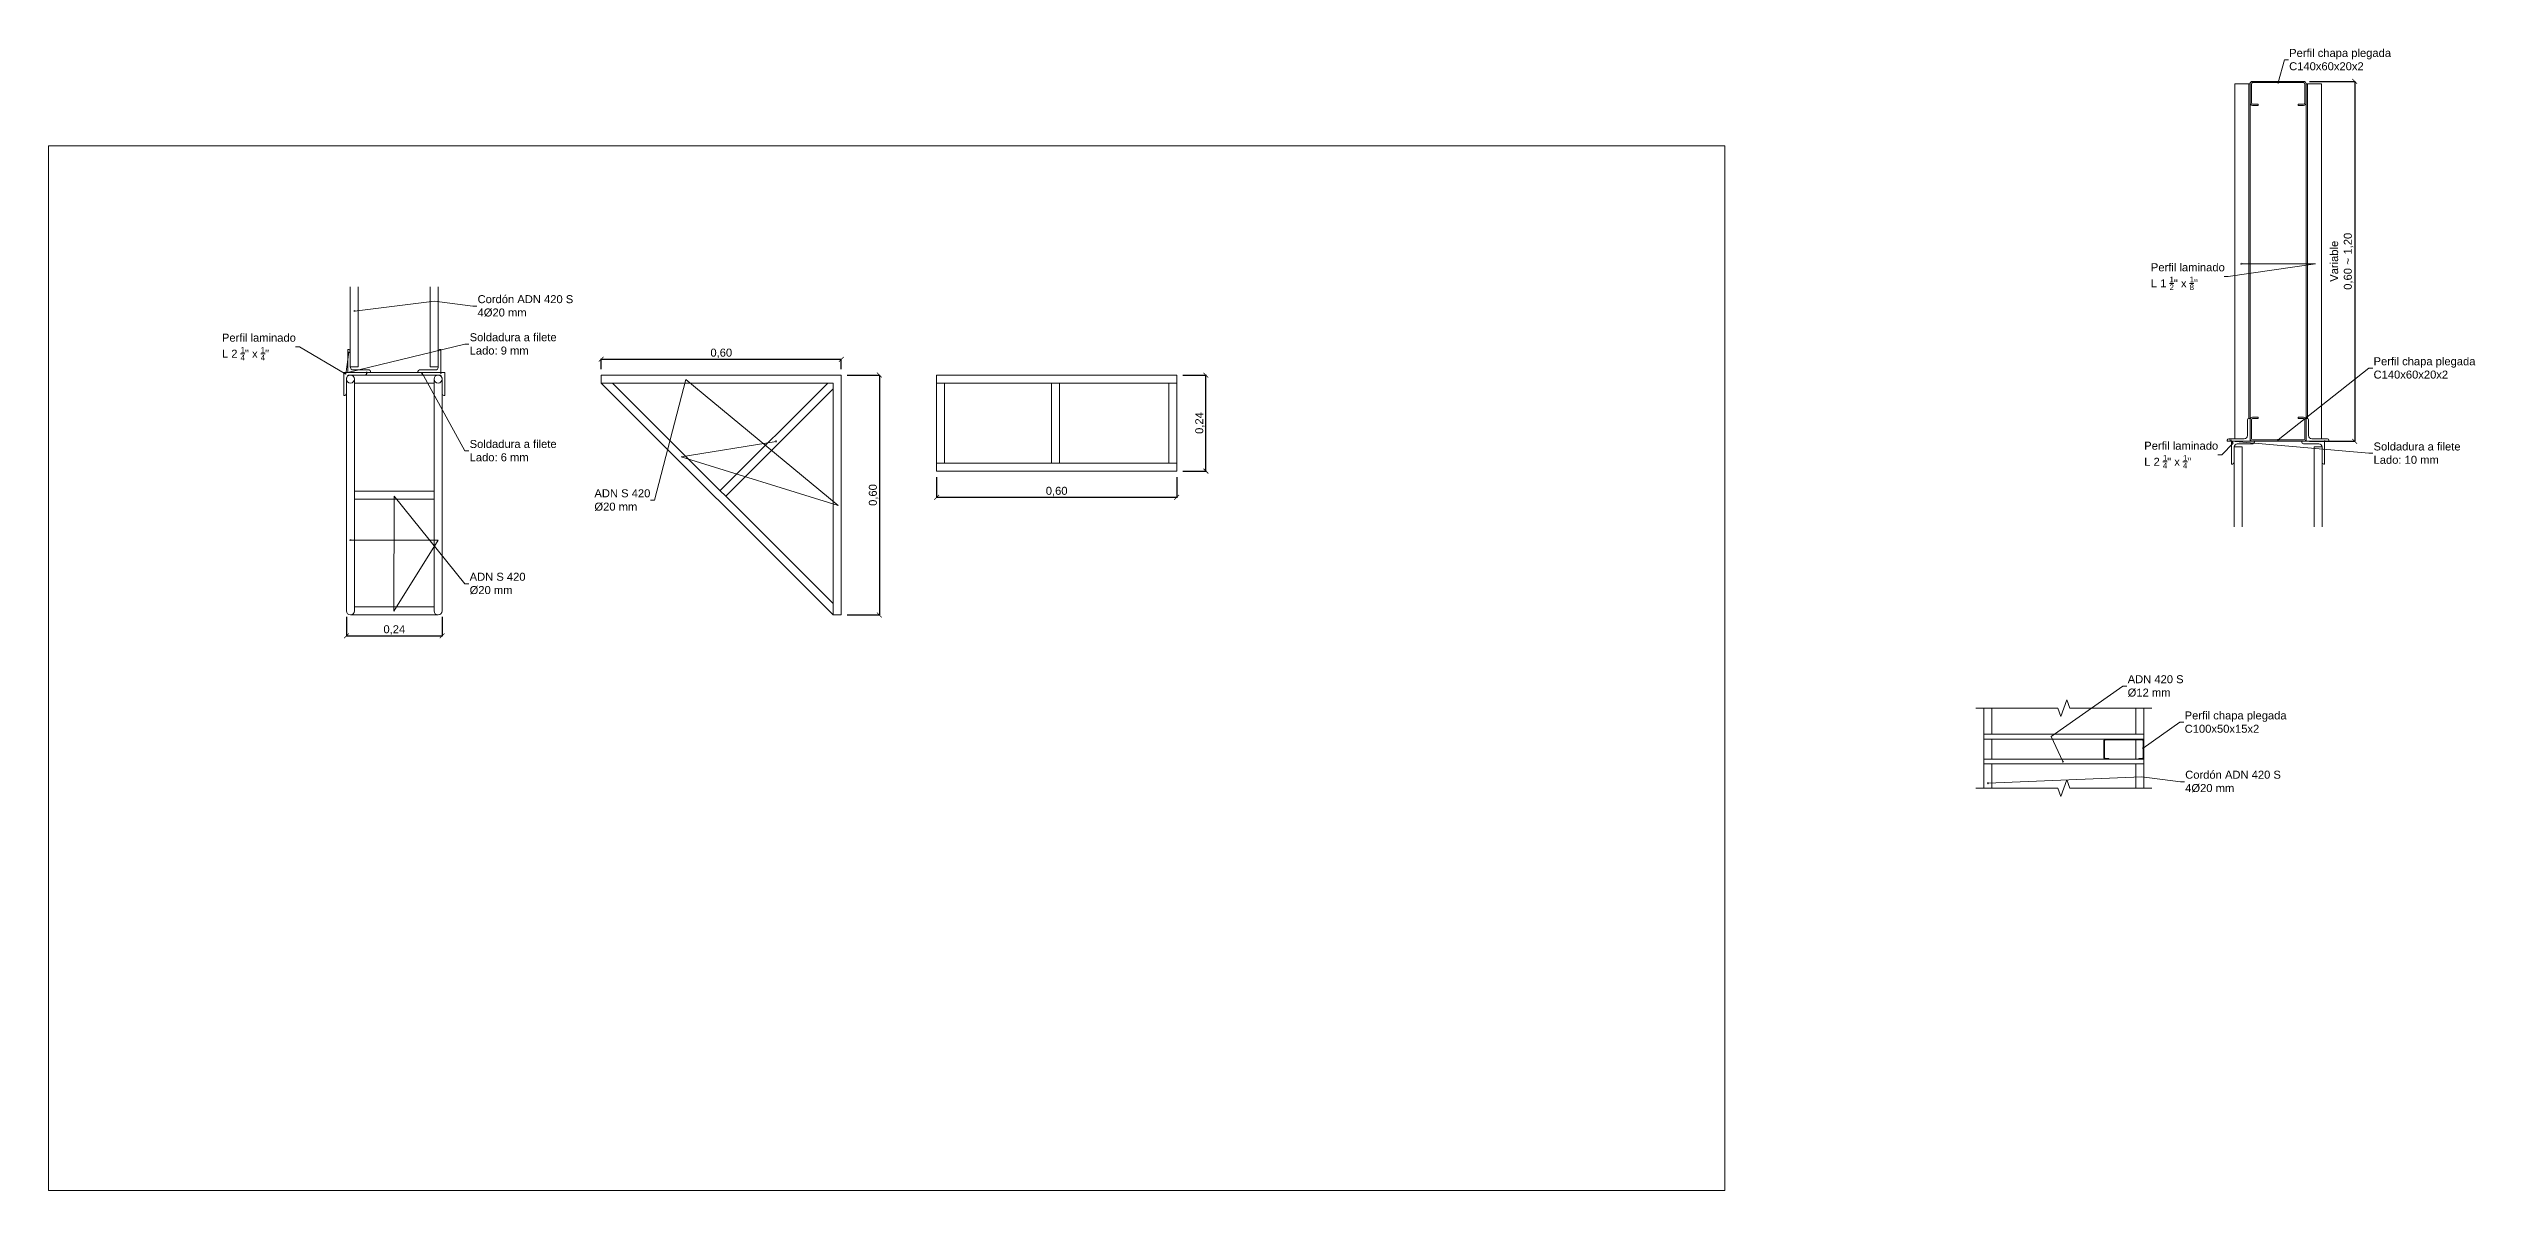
# Model space of a CAD drawing. Header units: millimetres. Extents: x 265 to 899, y -178 to 32.
# Drawn here: x 590.6 to 651.3, y -147.4 to -118.8 of the extents above; entities that cross this region are included whole.
import ezdxf
from ezdxf import colors
from ezdxf.entities.mleader import LeaderData, LeaderLine
from ezdxf.math import Vec2, Vec3

# ---------------------------------------------------------------- set-up
doc = ezdxf.new("R2010")
doc.units = ezdxf.units.MM
doc.header["$LTSCALE"] = 0.1
doc.header["$MEASUREMENT"] = 0
doc.header["$PDMODE"] = 3
doc.header["$PDSIZE"] = 0.1
doc.linetypes.add('CONTINUA', pattern=[200, 100, 100])
doc.layers.get('DEFPOINTS').update_dxf_attribs({"color": 1})
for name, color, linetype, lineweight in [('00_ARQ_VISTA ATRAS', 5, 'CONTINUA', 20), ('00_EST_ANGULARES', 4, 'CONTINUA', 20), ('00_EST_Cotas', 6, 'Continuous', 9), ('00_EST_TEXTO', 6, 'Continuous', 9), ('00_EST_Viga', 5, 'Continuous', 20)]:
    doc.layers.add(name, color=color, linetype=linetype, lineweight=lineweight)
doc.styles.add('Arial20', font='arial.ttf', dxfattribs={"height": 0.2})
doc.dimstyles.new('Cota 1-100-Andres', dxfattribs={"dimtxt": 0.2, "dimasz": 0.12, "dimexe": 0.012, "dimexo": 0.15, "dimgap": 0.025, "dimtad": 1, "dimzin": 0, "dimtxsty": 'Arial20', "dimblk1": 'ARCHTICK', "dimblk2": 'ARCHTICK', "dimsah": 1, "dimcen": 0.09, "dimclrd": 256, "dimclre": 256, "dimclrt": 256, "dimazin": 0, "dimtfac": 1, "dimtofl": 0, "dimtmove": 0, "dimatfit": 3, "dimldrblk": 'ARCHTICK', "dimfxl": 1, "dimtolj": 1, "dimtzin": 0, "dimarcsym": 0})

# ---------------------------------------------------------------- blocks, each defined once
blk = doc.blocks.new('_DotSmall')
at = {"color": 0, "linetype": 'ByBlock', "const_width": 0.5}
blk.add_lwpolyline([(-0.0625, 0, 1), (0.0625, 0, 1)], format="xyb", close=True, dxfattribs=at)
blk = doc.blocks.new('_ARCHTICK')
at = {"color": 0, "linetype": 'ByBlock', "const_width": 0.15}
blk.add_lwpolyline([(-0.5, -0.5), (0.5, 0.5)], dxfattribs=at)
blk = doc.blocks.new('*D202')
at = {"layer": '00_EST_Cotas', "lineweight": -2, "transparency": 16777216}
for p, q in [((647.148, -119.654), (648.288, -119.654)), ((648.276, -119.654), (648.276, -128.654)), ((647.148, -128.654), (648.288, -128.654))]:
    blk.add_line(p, q, dxfattribs=at)
at = {"layer": 'DEFPOINTS', "color": 0, "transparency": 16777216}
for p in [(646.998, -119.654), (646.998, -128.654), (648.276, -128.654)]:
    blk.add_point(p, dxfattribs=at)
at = {"layer": '00_EST_Cotas', "lineweight": -2, "transparency": 16777216, "xscale": 0.12, "yscale": 0.12, "zscale": 0.12}
for p, rotation in [((648.276, -119.654), 90), ((648.276, -128.654), 270)]:
    blk.add_blockref('_ARCHTICK', p, dxfattribs=dict(at, rotation=rotation))
at = {"layer": '00_EST_Cotas', "transparency": 16777216, "insert": (647.956, -124.154), "char_height": 0.2, "attachment_point": 5, "rotation": 90, "style": 'Arial20'}
blk.add_mtext('\\A1;Variable\\P0,60 {\\H1.08333x;~ }1,20', dxfattribs=at)
blk = doc.blocks.new('asd')
at = {"layer": '00_EST_Viga', "color": 1, "true_color": 0xfc0303}
for points in [[(-0.05, 0.609), (-0.098, 0.609, 0.414214), (-0.138, 0.569), (-0.138, 0.459), (-0.118, 0.459), (-0.118, 0.569, -0.414214), (-0.098, 0.589), (-0.05, 0.589)], [(0.362, 0.109), (0.362, 0.569, 0.414214), (0.322, 0.609), (-0.05, 0.609)], [(-0.05, 0.589), (0.322, 0.589, -0.414214), (0.342, 0.569), (0.342, 0.109)], [(-0.05, -0.571), (0.322, -0.571, 0.414214), (0.342, -0.551), (0.342, 0.109)], [(0.362, 0.109), (0.362, -0.551, -0.414214), (0.322, -0.591), (-0.05, -0.591)], [(-0.05, -0.591), (-0.098, -0.591, -0.414214), (-0.138, -0.551), (-0.138, -0.441), (-0.118, -0.441), (-0.118, -0.551, 0.414214), (-0.098, -0.571), (-0.05, -0.571)]]:
    blk.add_lwpolyline(points, format="xyb", dxfattribs=at)
blk = doc.blocks.new('*D312')
at = {"layer": '00_EST_Cotas', "lineweight": -2, "transparency": 16777216}
for p, q in [((610.599, -126.999), (611.412, -126.999)), ((611.4, -126.999), (611.4, -132.999)), ((610.599, -132.999), (611.412, -132.999))]:
    blk.add_line(p, q, dxfattribs=at)
at = {"layer": 'DEFPOINTS', "color": 0, "transparency": 16777216}
for p in [(610.449, -126.999), (610.449, -132.999), (611.4, -132.999)]:
    blk.add_point(p, dxfattribs=at)
at = {"layer": '00_EST_Cotas', "lineweight": -2, "transparency": 16777216, "xscale": 0.12, "yscale": 0.12, "zscale": 0.12}
for p, rotation in [((611.4, -126.999), 90), ((611.4, -132.999), 270)]:
    blk.add_blockref('_ARCHTICK', p, dxfattribs=dict(at, rotation=rotation))
at = {"layer": '00_EST_Cotas', "transparency": 16777216, "insert": (611.255, -129.999), "char_height": 0.2, "attachment_point": 5, "rotation": 90, "style": 'Arial20'}
blk.add_mtext('\\A1;0,60', dxfattribs=at)
blk = doc.blocks.new('*D313')
at = {"layer": '00_EST_Cotas', "lineweight": -2, "transparency": 16777216}
for p, q in [((612.832, -129.549), (612.832, -130.069)), ((618.832, -129.549), (618.832, -130.069)), ((612.832, -130.057), (618.832, -130.057))]:
    blk.add_line(p, q, dxfattribs=at)
at = {"layer": 'DEFPOINTS', "color": 0, "transparency": 16777216}
for p in [(612.832, -129.399), (618.832, -129.399), (618.832, -130.057)]:
    blk.add_point(p, dxfattribs=at)
at = {"layer": '00_EST_Cotas', "lineweight": -2, "transparency": 16777216, "xscale": 0.12, "yscale": 0.12, "zscale": 0.12, "rotation": 180}
blk.add_blockref('_ARCHTICK', (612.832, -130.057), dxfattribs=at)
at = {"layer": '00_EST_Cotas', "lineweight": -2, "transparency": 16777216, "xscale": 0.12, "yscale": 0.12, "zscale": 0.12}
blk.add_blockref('_ARCHTICK', (618.832, -130.057), dxfattribs=at)
at = {"layer": '00_EST_Cotas', "transparency": 16777216, "insert": (615.832, -129.912), "char_height": 0.2, "attachment_point": 5, "style": 'Arial20'}
blk.add_mtext('\\A1;0,60', dxfattribs=at)
blk = doc.blocks.new('*D314')
at = {"layer": '00_EST_Cotas', "lineweight": -2, "transparency": 16777216}
for p, q in [((618.982, -126.999), (619.573, -126.999)), ((619.561, -129.399), (619.561, -126.999)), ((618.982, -129.399), (619.573, -129.399))]:
    blk.add_line(p, q, dxfattribs=at)
at = {"layer": 'DEFPOINTS', "color": 0, "transparency": 16777216}
for p in [(618.832, -126.999), (619.561, -126.999), (618.832, -129.399)]:
    blk.add_point(p, dxfattribs=at)
at = {"layer": '00_EST_Cotas', "lineweight": -2, "transparency": 16777216, "xscale": 0.12, "yscale": 0.12, "zscale": 0.12}
for p, rotation in [((619.561, -126.999), 90), ((619.561, -129.399), 270)]:
    blk.add_blockref('_ARCHTICK', p, dxfattribs=dict(at, rotation=rotation))
at = {"layer": '00_EST_Cotas', "transparency": 16777216, "insert": (619.415, -128.199), "char_height": 0.2, "attachment_point": 5, "rotation": 90, "style": 'Arial20'}
blk.add_mtext('\\A1;0,24', dxfattribs=at)
blk = doc.blocks.new('*D315')
at = {"layer": '00_EST_Cotas', "lineweight": -2, "transparency": 16777216}
for p, q in [((598.08, -133.049), (598.08, -133.532)), ((600.471, -133.049), (600.471, -133.532)), ((598.08, -133.52), (600.471, -133.52))]:
    blk.add_line(p, q, dxfattribs=at)
at = {"layer": 'DEFPOINTS', "color": 0, "transparency": 16777216}
for p in [(598.08, -132.899), (600.471, -132.899), (600.471, -133.52)]:
    blk.add_point(p, dxfattribs=at)
at = {"layer": '00_EST_Cotas', "lineweight": -2, "transparency": 16777216, "xscale": 0.12, "yscale": 0.12, "zscale": 0.12, "rotation": 180}
blk.add_blockref('_ARCHTICK', (598.08, -133.52), dxfattribs=at)
at = {"layer": '00_EST_Cotas', "lineweight": -2, "transparency": 16777216, "xscale": 0.12, "yscale": 0.12, "zscale": 0.12}
blk.add_blockref('_ARCHTICK', (600.471, -133.52), dxfattribs=at)
at = {"layer": '00_EST_Cotas', "transparency": 16777216, "insert": (599.276, -133.375), "char_height": 0.2, "attachment_point": 5, "style": 'Arial20'}
blk.add_mtext('\\A1;0,24', dxfattribs=at)
blk = doc.blocks.new('*D345')
at = {"layer": '00_EST_Cotas', "lineweight": -2, "transparency": 16777216}
for p, q in [((604.449, -126.849), (604.449, -126.591)), ((604.449, -126.603), (610.449, -126.603)), ((610.449, -126.849), (610.449, -126.591))]:
    blk.add_line(p, q, dxfattribs=at)
at = {"layer": 'DEFPOINTS', "color": 0, "transparency": 16777216}
for p in [(610.449, -126.603), (604.449, -126.999), (610.449, -126.999)]:
    blk.add_point(p, dxfattribs=at)
at = {"layer": '00_EST_Cotas', "lineweight": -2, "transparency": 16777216, "xscale": 0.12, "yscale": 0.12, "zscale": 0.12, "rotation": 180}
blk.add_blockref('_ARCHTICK', (604.449, -126.603), dxfattribs=at)
at = {"layer": '00_EST_Cotas', "lineweight": -2, "transparency": 16777216, "xscale": 0.12, "yscale": 0.12, "zscale": 0.12}
blk.add_blockref('_ARCHTICK', (610.449, -126.603), dxfattribs=at)
at = {"layer": '00_EST_Cotas', "transparency": 16777216, "insert": (607.449, -126.457), "char_height": 0.2, "attachment_point": 5, "style": 'Arial20'}
blk.add_mtext('\\A1;0,60', dxfattribs=at)

msp = doc.modelspace()

# ---------------------------------------------------------------- linework, layer by layer
at = {"layer": '00_ARQ_VISTA ATRAS'}
for p, q in [((598.08, -127.099), (598.08, -132.899)), ((598.18, -126.999), (600.371, -126.999)), ((598.28, -127.099), (598.28, -132.899)), ((598.28, -127.199), (600.271, -127.199)), ((600.271, -127.099), (600.271, -132.899)), ((600.471, -127.099), (600.471, -132.899)), ((604.449, -126.999), (610.449, -126.999)), ((604.449, -127.199), (604.449, -126.999)), ((604.449, -127.199), (610.249, -127.199)), ((604.449, -127.199), (610.249, -132.999)), ((604.732, -127.199), (610.249, -132.716)), ((610.108, -127.199), (607.42, -129.887)), ((610.249, -127.34), (607.561, -130.028)), ((610.249, -127.199), (610.249, -132.999)), ((610.449, -126.999), (610.449, -132.999)), ((612.832, -129.399), (612.832, -126.999)), ((612.832, -126.999), (618.832, -126.999)), ((612.832, -127.199), (618.832, -127.199)), ((613.032, -129.199), (613.032, -127.199)), ((615.703, -129.199), (615.703, -127.199)), ((615.903, -129.199), (615.903, -127.199)), ((618.632, -129.199), (618.632, -127.199)), ((618.832, -129.399), (618.832, -126.999)), ((612.832, -129.199), (618.832, -129.199)), ((612.832, -129.399), (618.832, -129.399)), ((598.28, -129.899), (600.271, -129.899)), ((598.28, -130.099), (600.271, -130.099)), ((598.28, -132.799), (600.271, -132.799)), ((598.18, -132.999), (600.371, -132.999)), ((610.249, -132.999), (610.449, -132.999))]:
    msp.add_line(p, q, dxfattribs=at)
msp.add_lwpolyline([(590.633, -121.27), (632.535, -121.27), (632.535, -147.392), (590.633, -147.392)], close=True, dxfattribs=at)
at = {"layer": '00_ARQ_VISTA ATRAS', "linetype": 'Continuous'}
for points in [[(638.808, -135.33), (640.858, -135.33), (640.933, -135.536), (641.083, -135.124), (641.158, -135.33), (643.208, -135.33)], [(638.808, -137.33), (640.858, -137.33), (640.933, -137.536), (641.083, -137.124), (641.158, -137.33), (643.208, -137.33)]]:
    msp.add_lwpolyline(points, dxfattribs=at)
at = {"layer": '00_ARQ_VISTA ATRAS'}
for centre in [(598.18, -127.099), (600.371, -127.099)]:
    msp.add_circle(centre, 0.1, dxfattribs=at)
for centre in [(598.18, -132.899), (600.371, -132.899)]:
    msp.add_arc(centre, 0.1, 180, 0, dxfattribs=at)
at = {"layer": '00_EST_ANGULARES', "transparency": 33554585}
for p, q in [((645.281, -119.718), (645.281, -128.59)), ((645.662, -119.718), (645.281, -119.718)), ((645.63, -119.718), (645.63, -128.083)), ((645.662, -119.718), (645.662, -128.59)), ((647.062, -119.718), (647.062, -128.59)), ((647.062, -119.718), (647.443, -119.718)), ((647.094, -119.718), (647.094, -128.083)), ((647.443, -119.718), (647.443, -128.59))]:
    msp.add_line(p, q, dxfattribs=at)
at = {"layer": '00_EST_ANGULARES'}
for p, q in [((598.176, -126.791), (598.176, -124.791)), ((598.376, -126.791), (598.376, -124.791)), ((600.176, -126.791), (600.176, -124.791)), ((600.376, -126.791), (600.376, -124.791)), ((598.112, -126.363), (598.112, -126.935)), ((598.112, -126.363), (598.136, -126.363)), ((598.176, -126.403), (598.176, -126.791)), ((600.376, -126.403), (600.376, -126.791)), ((600.44, -126.363), (600.416, -126.363)), ((600.44, -126.363), (600.44, -126.935)), ((598.014, -126.935), (598.586, -126.935)), ((598.016, -127.507), (598.016, -126.935)), ((598.08, -127.467), (598.08, -127.079)), ((598.112, -126.935), (598.684, -126.935)), ((598.16, -126.999), (598.548, -126.999)), ((598.376, -126.791), (598.176, -126.791)), ((598.256, -126.871), (598.644, -126.871)), ((598.586, -126.959), (598.586, -126.935)), ((598.684, -126.911), (598.684, -126.935)), ((599.868, -126.911), (599.868, -126.935)), ((600.44, -126.935), (599.868, -126.935)), ((600.296, -126.871), (599.908, -126.871)), ((600.537, -126.935), (599.965, -126.935)), ((599.965, -126.959), (599.965, -126.935)), ((600.391, -126.999), (600.003, -126.999)), ((600.176, -126.791), (600.376, -126.791)), ((600.471, -127.467), (600.471, -127.079)), ((600.535, -127.507), (600.535, -126.935)), ((598.016, -127.507), (598.04, -127.507)), ((600.535, -127.507), (600.511, -127.507)), ((645.13, -128.59), (645.518, -128.59)), ((645.598, -128.51), (645.598, -128.122)), ((645.638, -128.082), (645.662, -128.082)), ((645.662, -128.654), (645.662, -128.082)), ((647.062, -128.654), (647.062, -128.082)), ((647.086, -128.082), (647.062, -128.082)), ((647.126, -128.51), (647.126, -128.122)), ((647.594, -128.59), (647.206, -128.59)), ((645.09, -128.654), (645.09, -128.63)), ((645.09, -128.654), (645.662, -128.654)), ((645.198, -128.654), (645.77, -128.654)), ((645.198, -129.226), (645.198, -128.654)), ((645.262, -129.186), (645.262, -128.798)), ((645.262, -128.798), (645.262, -130.798)), ((645.462, -128.798), (645.262, -128.798)), ((645.342, -128.718), (645.73, -128.718)), ((645.462, -128.798), (645.462, -130.798)), ((645.77, -128.678), (645.77, -128.654)), ((647.526, -128.654), (646.954, -128.654)), ((646.954, -128.678), (646.954, -128.654)), ((647.382, -128.718), (646.994, -128.718)), ((647.634, -128.654), (647.062, -128.654)), ((647.262, -128.798), (647.262, -130.798)), ((647.262, -128.798), (647.462, -128.798)), ((647.462, -129.186), (647.462, -128.798)), ((647.462, -128.798), (647.462, -130.798)), ((647.526, -129.226), (647.526, -128.654)), ((647.634, -128.654), (647.634, -128.63)), ((645.198, -129.226), (645.222, -129.226)), ((647.526, -129.226), (647.502, -129.226)), ((639.008, -137.33), (639.008, -135.33)), ((639.208, -135.984), (639.208, -135.33)), ((642.808, -135.984), (642.808, -135.33)), ((643.008, -137.33), (643.008, -135.33)), ((643.008, -135.984), (639.008, -135.984)), ((643.008, -136.104), (639.008, -136.104)), ((639.208, -136.604), (639.208, -136.104)), ((642.808, -136.604), (642.808, -136.124)), ((643.008, -136.604), (639.008, -136.604)), ((643.008, -136.724), (639.008, -136.724)), ((639.208, -137.33), (639.208, -136.724)), ((642.808, -137.33), (642.808, -136.724))]:
    msp.add_line(p, q, dxfattribs=at)
for centre, radius, start, end in [((598.136, -126.403), 0.04, 0, 90), ((600.416, -126.403), 0.04, 90, 180), ((598.16, -127.079), 0.08, 90, 180), ((598.256, -126.791), 0.08, 180, 270), ((598.546, -126.959), 0.04, 270, 0), ((598.644, -126.911), 0.04, 0, 90), ((599.908, -126.911), 0.04, 90, 180), ((600.005, -126.959), 0.04, 180, 270), ((600.296, -126.791), 0.08, 270, 0), ((600.391, -127.079), 0.08, 0, 90), ((598.04, -127.467), 0.04, 270, 0), ((600.511, -127.467), 0.04, 180, 270), ((645.13, -128.63), 0.04, 90, 180), ((645.518, -128.51), 0.08, 270, 0), ((645.638, -128.122), 0.04, 90, 180), ((647.086, -128.122), 0.04, 0, 90), ((647.206, -128.51), 0.08, 180, 270), ((647.594, -128.63), 0.04, 0, 90), ((645.222, -129.186), 0.04, 270, 0), ((645.342, -128.798), 0.08, 90, 180), ((645.73, -128.678), 0.04, 270, 0), ((646.994, -128.678), 0.04, 180, 270), ((647.382, -128.798), 0.08, 0, 90), ((647.502, -129.186), 0.04, 180, 270)]:
    msp.add_arc(centre, radius, start, end, dxfattribs=at)
at = {"layer": '00_EST_Viga', "color": 1, "true_color": 0xfc0303}
for p, q in [((645.662, -119.718), (645.662, -120.19)), ((645.694, -119.718), (645.694, -120.19)), ((646.998, -119.654), (645.726, -119.654)), ((646.998, -119.686), (645.726, -119.686)), ((647.03, -120.19), (647.03, -119.718)), ((647.062, -120.19), (647.062, -119.718)), ((645.726, -120.222), (645.862, -120.222)), ((645.726, -120.254), (645.862, -120.254)), ((645.862, -120.222), (645.862, -120.254)), ((646.862, -120.254), (646.862, -120.222)), ((646.862, -120.222), (646.998, -120.222)), ((646.862, -120.254), (646.998, -120.254)), ((645.662, -128.59), (645.662, -128.118)), ((645.694, -128.59), (645.694, -128.118)), ((645.726, -128.054), (645.862, -128.054)), ((645.726, -128.086), (645.862, -128.086)), ((645.862, -128.086), (645.862, -128.054)), ((646.862, -128.054), (646.998, -128.054)), ((646.862, -128.054), (646.862, -128.086)), ((646.862, -128.086), (646.998, -128.086)), ((647.03, -128.118), (647.03, -128.59)), ((647.062, -128.118), (647.062, -128.59)), ((646.998, -128.622), (645.726, -128.622)), ((646.998, -128.654), (645.726, -128.654))]:
    msp.add_line(p, q, dxfattribs=at)
for centre, radius, start, end in [((645.726, -119.718), 0.064, 90, 180), ((645.726, -119.718), 0.032, 90, 180), ((646.998, -119.718), 0.064, 0, 90), ((646.998, -119.718), 0.032, 0, 90), ((645.726, -120.19), 0.064, 180, 270), ((645.726, -120.19), 0.032, 180, 270), ((646.998, -120.19), 0.064, 270, 0), ((646.998, -120.19), 0.032, 270, 0), ((645.726, -128.118), 0.064, 90, 180), ((645.726, -128.59), 0.064, 180, 270), ((645.726, -128.118), 0.032, 90, 180), ((645.726, -128.59), 0.032, 180, 270), ((646.998, -128.118), 0.064, 0, 90), ((646.998, -128.118), 0.032, 0, 90), ((646.998, -128.59), 0.064, 270, 0), ((646.998, -128.59), 0.032, 270, 0)]:
    msp.add_arc(centre, radius, start, end, dxfattribs=at)

# ---------------------------------------------------------------- block references
at = {"layer": '00_ARQ_VISTA ATRAS', "color": 1, "true_color": 0xfc0303, "yscale": 0.8333333333333334, "rotation": 90}
msp.add_blockref('asd', (642.515, -136.467), dxfattribs=at)

# ---------------------------------------------------------------- dimensions: what is measured, and where the dimension line sits
at = {"layer": '00_EST_Cotas'}
for base, p1, p2, text, picture, middle in [((648.276, -128.654), (646.998, -119.654), (646.998, -128.654), 'Variable\\P0,60 {\\H1.08333x;~ }1,20', '*D202', (647.956, -124.154)), ((611.4, -132.999), (610.449, -126.999), (610.449, -132.999), '0,60', '*D312', (611.255, -129.999)), ((619.561, -126.999), (618.832, -129.399), (618.832, -126.999), '0,24', '*D314', (619.415, -128.199))]:
    dim = msp.add_linear_dim(base=base, p1=p1, p2=p2, angle=90, text=text, dimstyle='Cota 1-100-Andres', dxfattribs=at)
    dim.commit()
    dim.dimension.update_dxf_attribs({"geometry": picture, "text_midpoint": middle})
for base, p1, p2, text, picture, middle in [((610.449, -126.603), (604.449, -126.999), (610.449, -126.999), '0,60', '*D345', (607.449, -126.457)), ((618.832, -130.057), (612.832, -129.399), (618.832, -129.399), '0,60', '*D313', (615.832, -129.912)), ((600.471, -133.52), (598.08, -132.899), (600.471, -132.899), '0,24', '*D315', (599.276, -133.375))]:
    dim = msp.add_linear_dim(base=base, p1=p1, p2=p2, text=text, dimstyle='Cota 1-100-Andres', dxfattribs=at)
    dim.commit()
    dim.dimension.update_dxf_attribs({"geometry": picture, "text_midpoint": middle})

# ---------------------------------------------------------------- leaders
at = {"layer": '00_EST_TEXTO'}
ml = msp.add_multileader_mtext('Standard', dxfattribs=at)
ml.set_content('{\\C256;Perfil chapa plegada\\PC140x60x20x2}', color=2, style='Arial20')
ml.set_leader_properties(color=256, linetype='ByLayer', lineweight=-1)
ml.set_arrow_properties(name='DOTSMALL')
ml.build(insert=Vec2(0, 0))
ml.multileader.update_dxf_attribs({"text_left_attachment_type": 2, "text_right_attachment_type": 2, "dogleg_length": 0.1, "arrow_head_size": 0.08})
ctx = ml.context
ctx.base_point, ctx.char_height, ctx.arrow_head_size, ctx.landing_gap_size, ctx.plane_origin = Vec3(646.618, -119.115), 0.2, 0.08, 0.02, Vec3(646.362, -119.686)
ctx.left_attachment, ctx.right_attachment = 2, 2
notes = []
notes.append((ctx, [(0, (1, 1, 0), (646.518, -119.115), (1, 0), 0.1, [(0, [(646.362, -119.686)], 0, [])])]))
ctx.mtext.insert, ctx.mtext.flow_direction = Vec3(646.638, -118.843), 5
ml = msp.add_multileader_mtext('Standard', dxfattribs=at)
ml.set_content('\\A1;{\\C256;Perfil laminado\\PL 1 \\H0.7x;\\S1/2;\\H1.42857x;" x \\H0.7x;\\S1/8;\\H1.42857x;"}', color=2, style='Arial20')
ml.set_leader_properties(color=256, linetype='ByLayer', lineweight=-1)
ml.set_arrow_properties(name='DOTSMALL')
ml.build(insert=Vec2(0, 0))
ml.multileader.update_dxf_attribs({"text_left_attachment_type": 2, "text_right_attachment_type": 2, "dogleg_length": 0.1, "arrow_head_size": 0.08})
ctx = ml.context
ctx.base_point, ctx.char_height, ctx.arrow_head_size, ctx.landing_gap_size, ctx.plane_origin = Vec3(643.162, -124.537), 0.2, 0.08, 0.02, Vec3(645.846, -124.217)
ctx.left_attachment, ctx.right_attachment = 2, 2
notes.append((ctx, [(0, (1, 1, 0), (645.118, -124.537), (-1, 0), 0.1, [(1, [(645.445, -124.217), (647.293, -124.217)], 0, [])])]))
ctx.mtext.insert, ctx.mtext.flow_direction = Vec3(643.182, -124.204), 5
ml = msp.add_multileader_mtext('Standard', dxfattribs=at)
ml.set_content('Cordón ADN 420 S\\P4%%C20 mm ', color=2, style='Arial20')
ml.set_leader_properties(color=256, linetype='ByLayer', lineweight=-1)
ml.set_arrow_properties(name='DOTSMALL')
ml.build(insert=Vec2(0, 0))
ml.multileader.update_dxf_attribs({"text_left_attachment_type": 2, "text_right_attachment_type": 2, "dogleg_length": 0.1, "arrow_head_size": 0.08})
ctx = ml.context
ctx.base_point, ctx.char_height, ctx.arrow_head_size, ctx.landing_gap_size, ctx.plane_origin = Vec3(601.337, -125.277), 0.2, 0.08, 0.02, Vec3(598.971, -127.073)
ctx.left_attachment, ctx.right_attachment = 2, 2
notes.append((ctx, [(0, (1, 1, 0), (601.237, -125.277), (1, 0), 0.1, [(1, [(598.281, -125.398), (600.277, -125.154)], 0, [])])]))
ctx.mtext.insert, ctx.mtext.flow_direction = Vec3(601.357, -125.001), 5
ml = msp.add_multileader_mtext('Standard', dxfattribs=at)
ml.set_content('\\A1;{\\C256;Perfil laminado\\PL 2 \\H0.7x;\\S1/4;\\H1.42857x;" x \\H0.7x;\\S1/4;\\H1.42857x;"}', color=2, style='Arial20')
ml.set_leader_properties(color=256, linetype='ByLayer', lineweight=-1)
ml.set_arrow_properties(name='DOTSMALL')
ml.build(insert=Vec2(0, 0))
ml.multileader.update_dxf_attribs({"text_left_attachment_type": 2, "text_right_attachment_type": 2, "dogleg_length": 0.1, "arrow_head_size": 0.08})
ctx = ml.context
ctx.base_point, ctx.char_height, ctx.arrow_head_size, ctx.landing_gap_size, ctx.plane_origin = Vec3(594.948, -126.297), 0.2, 0.08, 0.02, Vec3(597.798, -126.429)
ctx.left_attachment, ctx.right_attachment = 2, 2
notes.append((ctx, [(0, (1, 1, 0), (596.904, -126.297), (-1, 0), 0.1, [(1, [(598.14, -126.427), (598.062, -126.98)], 0, [])])]))
ctx.mtext.insert, ctx.mtext.flow_direction = Vec3(594.968, -125.964), 5
ml = msp.add_multileader_mtext('Standard', dxfattribs=at)
ml.set_content('{\\C256;Soldadura a filete\\PLado: 9 mm}', color=2, style='Arial20')
ml.set_leader_properties(color=256, linetype='ByLayer', lineweight=-1)
ml.set_arrow_properties(name='DOTSMALL')
ml.build(insert=Vec2(0, 0))
ml.multileader.update_dxf_attribs({"text_left_attachment_type": 2, "text_right_attachment_type": 2, "dogleg_length": 0.1, "arrow_head_size": 0.08})
ctx = ml.context
ctx.base_point, ctx.char_height, ctx.arrow_head_size, ctx.landing_gap_size, ctx.plane_origin = Vec3(601.139, -126.223), 0.2, 0.08, 0.02, Vec3(599.276, -128.108)
ctx.left_attachment, ctx.right_attachment = 2, 2
notes.append((ctx, [(0, (1, 1, 0), (601.039, -126.223), (1, 0), 0.1, [(1, [(600.44, -126.947), (598.112, -126.935)], 0, [])])]))
ctx.mtext.insert, ctx.mtext.flow_direction = Vec3(601.159, -125.953), 5
ml = msp.add_multileader_mtext('Standard', dxfattribs=at)
ml.set_content('{\\C256;Perfil chapa plegada\\PC140x60x20x2}', color=2, style='Arial20')
ml.set_leader_properties(color=256, linetype='ByLayer', lineweight=-1)
ml.set_arrow_properties(name='DOTSMALL')
ml.build(insert=Vec2(0, 0))
ml.multileader.update_dxf_attribs({"text_left_attachment_type": 2, "text_right_attachment_type": 2, "dogleg_length": 0.1, "arrow_head_size": 0.08})
ctx = ml.context
ctx.base_point, ctx.char_height, ctx.arrow_head_size, ctx.landing_gap_size, ctx.plane_origin = Vec3(648.728, -126.826), 0.2, 0.08, 0.02, Vec3(646.362, -128.622)
ctx.left_attachment, ctx.right_attachment = 2, 2
notes.append((ctx, [(0, (1, 1, 0), (648.628, -126.826), (1, 0), 0.1, [(0, [(646.362, -128.622)], 0, [])])]))
ctx.mtext.insert, ctx.mtext.flow_direction = Vec3(648.748, -126.554), 5
ml = msp.add_multileader_mtext('Standard', dxfattribs=at)
ml.set_content('{\\C256;Soldadura a filete\\PLado: 6 mm}', color=2, style='Arial20')
ml.set_leader_properties(color=256, linetype='ByLayer', lineweight=-1)
ml.set_arrow_properties(name='DOTSMALL')
ml.build(insert=Vec2(0, 0))
ml.multileader.update_dxf_attribs({"text_left_attachment_type": 2, "text_right_attachment_type": 2, "dogleg_length": 0.1, "arrow_head_size": 0.08})
ctx = ml.context
ctx.base_point, ctx.char_height, ctx.arrow_head_size, ctx.landing_gap_size, ctx.plane_origin = Vec3(601.139, -128.893), 0.2, 0.08, 0.02, Vec3(599.276, -129.773)
ctx.left_attachment, ctx.right_attachment = 2, 2
notes.append((ctx, [(0, (1, 1, 0), (601.039, -128.893), (1, 0), 0.1, [(1, [(598.586, -126.935), (599.965, -126.935)], 0, [])])]))
ctx.mtext.insert, ctx.mtext.flow_direction = Vec3(601.159, -128.622), 5
ml = msp.add_multileader_mtext('Standard', dxfattribs=at)
ml.set_content('{\\C256;ADN S 420\\P%%C20 mm}', color=2, style='Arial20')
ml.set_leader_properties(color=256, linetype='ByLayer', lineweight=-1)
ml.set_arrow_properties(name='DOTSMALL')
ml.build(insert=Vec2(0, 0))
ml.multileader.update_dxf_attribs({"text_left_attachment_type": 2, "text_right_attachment_type": 2, "dogleg_length": 0.1, "arrow_head_size": 0.08})
ctx = ml.context
ctx.base_point, ctx.char_height, ctx.arrow_head_size, ctx.landing_gap_size, ctx.plane_origin = Vec3(604.258, -130.132), 0.2, 0.08, 0.02, Vec3(607.546, -131.476)
ctx.left_attachment, ctx.right_attachment = 2, 2
notes.append((ctx, [(0, (1, 1, 0), (605.782, -130.132), (-1, 0), 0.1, [(3, [(608.817, -128.657), (606.445, -129.043), (610.372, -130.264), (606.564, -127.106)], 0, [])])]))
ctx.mtext.insert, ctx.mtext.flow_direction = Vec3(604.278, -129.856), 5
ml = msp.add_multileader_mtext('Standard', dxfattribs=at)
ml.set_content('\\A1;{\\C256;Perfil laminado\\PL 2 \\H0.7x;\\S1/4;\\H1.42857x;" x \\H0.7x;\\S1/4;\\H1.42857x;"}', color=2, style='Arial20')
ml.set_leader_properties(color=256, linetype='ByLayer', lineweight=-1)
ml.set_arrow_properties(name='DOTSMALL')
ml.build(insert=Vec2(0, 0))
ml.multileader.update_dxf_attribs({"text_left_attachment_type": 2, "text_right_attachment_type": 2, "dogleg_length": 0.1, "arrow_head_size": 0.08})
ctx = ml.context
ctx.base_point, ctx.char_height, ctx.arrow_head_size, ctx.landing_gap_size, ctx.plane_origin = Vec3(642.996, -128.998), 0.2, 0.08, 0.02, Vec3(645.846, -129.131)
ctx.left_attachment, ctx.right_attachment = 2, 2
notes.append((ctx, [(0, (1, 1, 0), (644.952, -128.998), (-1, 0), 0.1, [(1, [(645.169, -128.622), (645.242, -128.702)], 0, [])])]))
ctx.mtext.insert, ctx.mtext.flow_direction = Vec3(643.016, -128.666), 5
ml = msp.add_multileader_mtext('Standard', dxfattribs=at)
ml.set_content('{\\C256;Soldadura a filete\\PLado: 10 mm}', color=2, style='Arial20')
ml.set_leader_properties(color=256, linetype='ByLayer', lineweight=-1)
ml.set_arrow_properties(name='DOTSMALL')
ml.build(insert=Vec2(0, 0))
ml.multileader.update_dxf_attribs({"text_left_attachment_type": 2, "text_right_attachment_type": 2, "dogleg_length": 0.1, "arrow_head_size": 0.08})
ctx = ml.context
ctx.base_point, ctx.char_height, ctx.arrow_head_size, ctx.landing_gap_size, ctx.plane_origin = Vec3(648.728, -128.955), 0.2, 0.08, 0.02, Vec3(646.362, -129.815)
ctx.left_attachment, ctx.right_attachment = 2, 2
notes.append((ctx, [(0, (1, 1, 0), (648.628, -128.955), (1, 0), 0.1, [(1, [(647.526, -128.654), (645.198, -128.654)], 0, [])])]))
ctx.mtext.insert, ctx.mtext.flow_direction = Vec3(648.748, -128.685), 5
ml = msp.add_multileader_mtext('Standard', dxfattribs=at)
ml.set_content('{\\C256;ADN S 420\\P%%C20 mm}', color=2, style='Arial20')
ml.set_leader_properties(color=256, linetype='ByLayer', lineweight=-1)
ml.set_arrow_properties(name='DOTSMALL')
ml.build(insert=Vec2(0, 0))
ml.multileader.update_dxf_attribs({"text_left_attachment_type": 2, "text_right_attachment_type": 2, "dogleg_length": 0.1, "arrow_head_size": 0.08})
ctx = ml.context
ctx.base_point, ctx.char_height, ctx.arrow_head_size, ctx.landing_gap_size, ctx.plane_origin = Vec3(601.139, -132.22), 0.2, 0.08, 0.02, Vec3(599.276, -133.563)
ctx.left_attachment, ctx.right_attachment = 2, 2
notes.append((ctx, [(0, (1, 1, 0), (601.039, -132.22), (1, 0), 0.1, [(3, [(598.178, -131.125), (600.376, -131.13), (599.268, -132.904), (599.275, -130.025)], 0, [])])]))
ctx.mtext.insert, ctx.mtext.flow_direction = Vec3(601.159, -131.943), 5
ml = msp.add_multileader_mtext('Standard', dxfattribs=at)
ml.set_content('ADN 420 S\\P%%C12 mm ', color=2, style='Arial20')
ml.set_leader_properties(color=256, linetype='ByLayer', lineweight=-1)
ml.set_arrow_properties(name='DOTSMALL')
ml.build(insert=Vec2(0, 0))
ml.multileader.update_dxf_attribs({"text_left_attachment_type": 2, "text_right_attachment_type": 2, "dogleg_length": 0.1, "arrow_head_size": 0.08})
ctx = ml.context
ctx.base_point, ctx.char_height, ctx.arrow_head_size, ctx.landing_gap_size, ctx.plane_origin = Vec3(642.582, -134.782), 0.2, 0.08, 0.02, Vec3(640.216, -136.026)
ctx.left_attachment, ctx.right_attachment = 2, 2
notes.append((ctx, [(0, (1, 1, 0), (642.482, -134.782), (1, 0), 0.1, [(1, [(640.983, -136.667), (640.694, -136.041)], 0, [])])]))
ctx.mtext.insert, ctx.mtext.flow_direction = Vec3(642.602, -134.506), 5
ml = msp.add_multileader_mtext('Standard', dxfattribs=at)
ml.set_content('{\\C256;Perfil chapa plegada\\PC100x50x15x2}', color=2, style='Arial20')
ml.set_leader_properties(color=256, linetype='ByLayer', lineweight=-1)
ml.set_arrow_properties(name='DOTSMALL')
ml.build(insert=Vec2(0, 0))
ml.multileader.update_dxf_attribs({"text_left_attachment_type": 2, "text_right_attachment_type": 2, "dogleg_length": 0.1, "arrow_head_size": 0.08})
ctx = ml.context
ctx.base_point, ctx.char_height, ctx.arrow_head_size, ctx.landing_gap_size, ctx.plane_origin = Vec3(644.007, -135.683), 0.2, 0.08, 0.02, Vec3(641.641, -137.479)
ctx.left_attachment, ctx.right_attachment = 2, 2
notes.append((ctx, [(0, (1, 1, 0), (643.907, -135.683), (1, 0), 0.1, [(0, [(642.991, -136.33)], 0, [])])]))
ctx.mtext.insert, ctx.mtext.flow_direction = Vec3(644.027, -135.411), 5
ml = msp.add_multileader_mtext('Standard', dxfattribs=at)
ml.set_content('Cordón ADN 420 S\\P4%%C20 mm ', color=2, style='Arial20')
ml.set_leader_properties(color=256, linetype='ByLayer', lineweight=-1)
ml.set_arrow_properties(name='DOTSMALL')
ml.build(insert=Vec2(0, 0))
ml.multileader.update_dxf_attribs({"text_left_attachment_type": 2, "text_right_attachment_type": 2, "dogleg_length": 0.1, "arrow_head_size": 0.08})
ctx = ml.context
ctx.base_point, ctx.char_height, ctx.arrow_head_size, ctx.landing_gap_size, ctx.plane_origin = Vec3(644.02, -137.17), 0.2, 0.08, 0.02, Vec3(641.654, -138.967)
ctx.left_attachment, ctx.right_attachment = 2, 2
notes.append((ctx, [(0, (1, 1, 0), (643.92, -137.17), (1, 0), 0.1, [(1, [(639.11, -137.207), (642.96, -137.048)], 0, [])])]))
ctx.mtext.insert, ctx.mtext.flow_direction = Vec3(644.04, -136.894), 5
for ctx, leaders in notes:
    for number, flags, end, landing, length, lines in leaders:
        leader = LeaderData()
        leader.index, (leader.has_last_leader_line, leader.has_dogleg_vector, leader.attachment_direction) = number, flags
        leader.last_leader_point, leader.dogleg_vector, leader.dogleg_length = Vec3(end), Vec3(landing), length
        for number, points, colour, breaks in lines:
            line = LeaderLine()
            line.index, line.vertices, line.color, line.breaks = number, Vec3.list(points), colors.encode_raw_color(colour), breaks
            leader.lines.append(line)
        ctx.leaders.append(leader)

doc.saveas('drawing.dxf')
